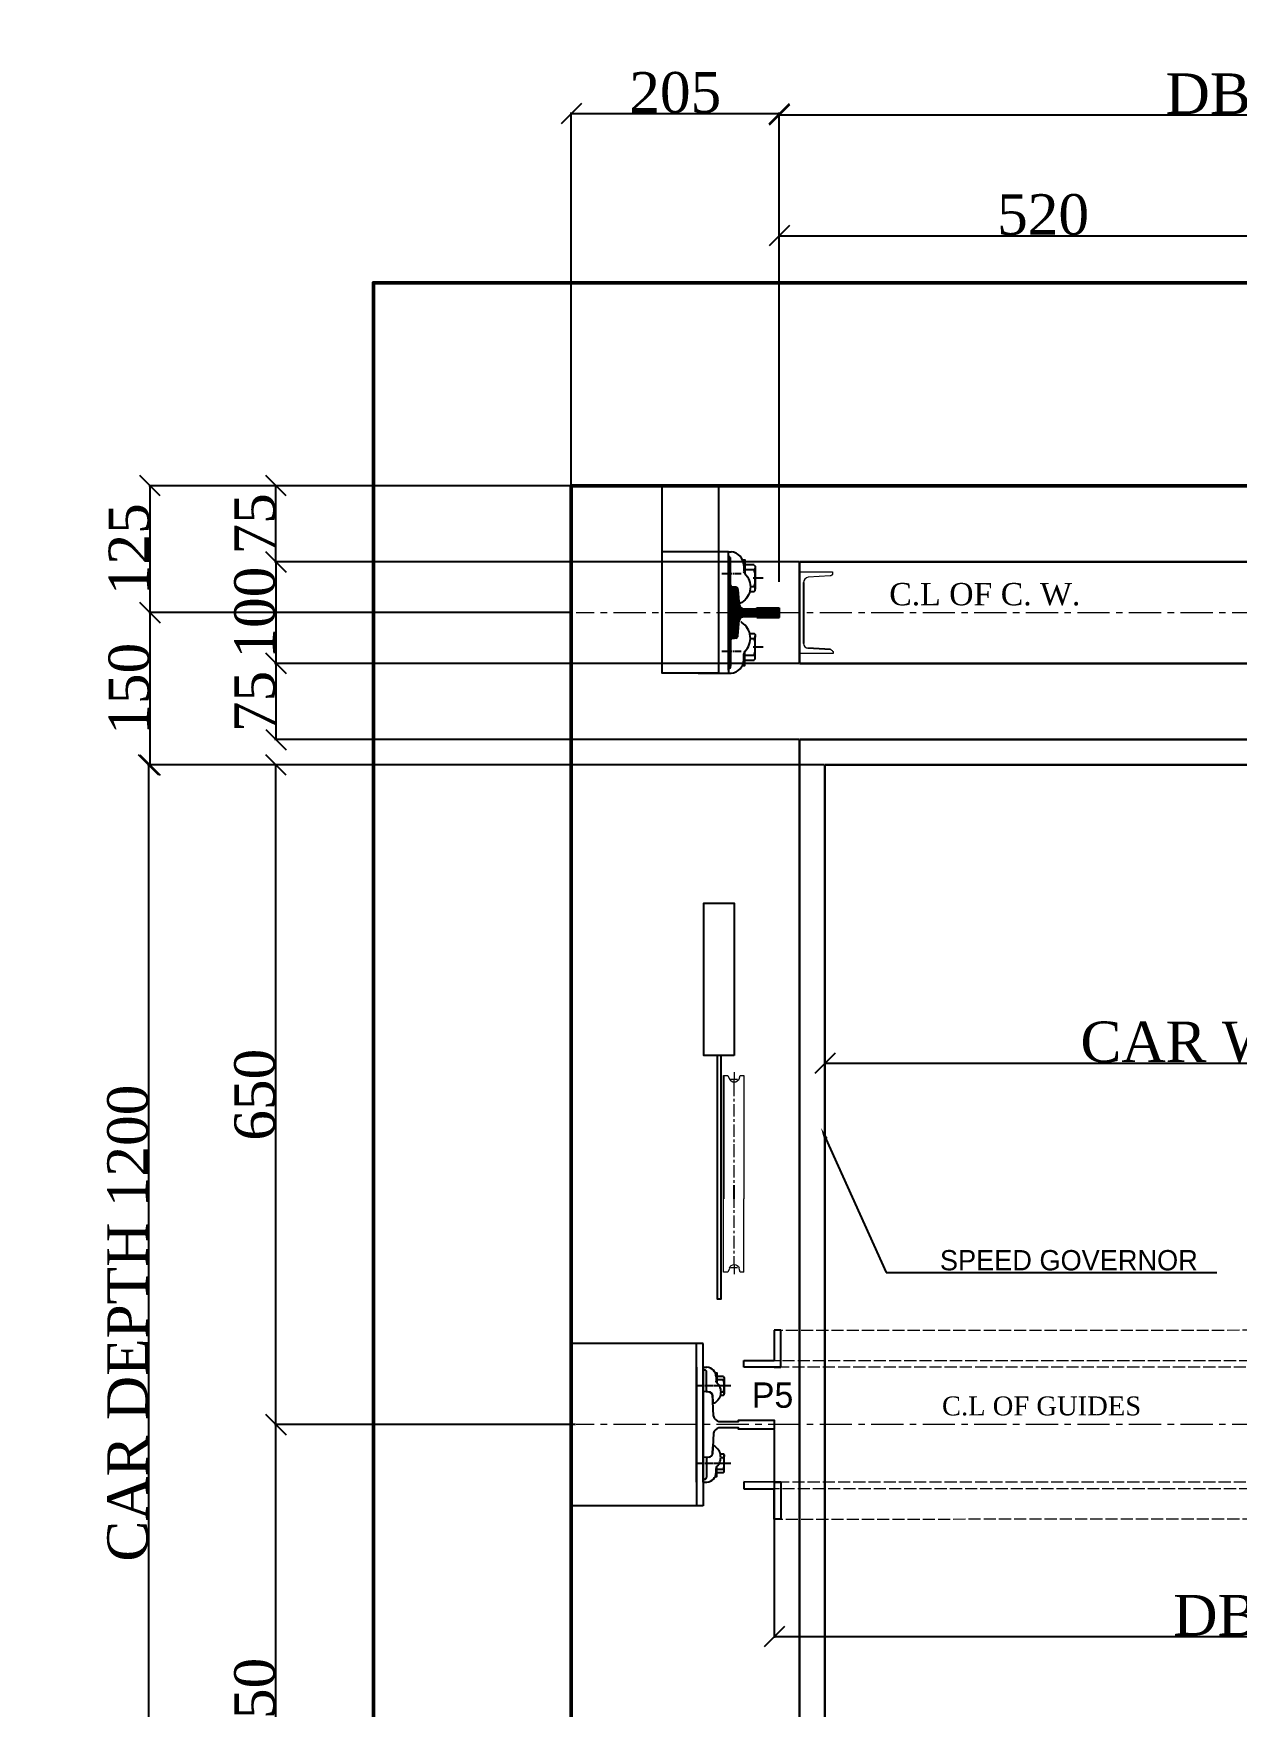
# Model space of a CAD drawing. Header units: millimetres. Extents: x 130 to 2627, y 155 to 3151.
# Drawn here: x 130 to 1316, y 1396 to 3044 of the extents above; entities that cross this region are included whole.
import ezdxf
from ezdxf import colors
from ezdxf.entities.mleader import LeaderData, LeaderLine
from ezdxf.math import Vec2, Vec3

# ---------------------------------------------------------------- set-up
doc = ezdxf.new("R2010")
doc.units = ezdxf.units.MM
for name, pattern in [('ACAD_ISO02W100', [15, 12, -3]), ('ACAD_ISO10W100', [18, 12, -3, 0, -3]), ('CENTER', [50.8, 31.75, -6.35, 6.35, -6.35])]:
    doc.linetypes.add(name, pattern=pattern)
for name, color, linetype in [('7', 6, 'ACAD_ISO10W100'), ('PDF_0', 7, 'Continuous'), ('PDF_gide rail', 7, 'Continuous')]:
    doc.layers.add(name, color=color, linetype=linetype)
for name, color, linetype, lineweight in [('CL', 2, 'CENTER', 0), ('DL', 8, 'ACAD_ISO02W100', 0), ('step&guides', 3, 'Continuous', 30), ('Wall', 1, 'Continuous', 50)]:
    doc.layers.add(name, color=color, linetype=linetype, lineweight=lineweight)
doc.styles.add('nassar2', font='cent.shx', dxfattribs={"height": 60})
doc.styles.add('top', font='cent.shx', dxfattribs={"height": 40})
doc.dimstyles.new('top', dxfattribs={"dimtxt": 35, "dimasz": 20, "dimexe": 1.25, "dimexo": 0.625, "dimtad": 1, "dimtxsty": 'top', "dimblk": 'OBLIQUE', "dimcen": 2.5, "dimadec": 0, "dimazin": 0, "dimtfac": 1, "dimtmove": 0, "dimatfit": 3, "dimldrblk": 'OBLIQUE', "dimfxl": 1, "dimarcsym": 0})
pattern_1 = [(45, (18899.27063, -6897.71146), (-0.08838834765, 0.08838834765), [])]

# ---------------------------------------------------------------- blocks, each defined once
blk = doc.blocks.new('_Oblique')
at = {"color": 0, "linetype": 'ByBlock', "lineweight": -2}
blk.add_line((-0.5, -0.5), (0.5, 0.5), dxfattribs=at)
blk = doc.blocks.new('*D35')
at = {"color": 0, "lineweight": -2, "transparency": 16777216}
for p, q in [((864.9, 2599.2), (864.9, 2846.2)), ((864.9, 2844.9), (1384.9, 2844.9)), ((1384.9, 2831.2), (1384.9, 2846.2))]:
    blk.add_line(p, q, dxfattribs=at)
at = {"layer": 'Defpoints', "color": 0, "transparency": 16777216}
for p in [(1384.9, 2844.9), (1384.9, 2830.5), (864.9, 2598.6)]:
    blk.add_point(p, dxfattribs=at)
at = {"color": 0, "lineweight": -2, "transparency": 16777216, "xscale": 20, "yscale": 20, "zscale": 20, "rotation": 180}
blk.add_blockref('_Oblique', (864.9, 2844.9), dxfattribs=at)
at = {"color": 0, "lineweight": -2, "transparency": 16777216, "xscale": 20, "yscale": 20, "zscale": 20}
blk.add_blockref('_Oblique', (1384.9, 2844.9), dxfattribs=at)
at = {"color": 0, "transparency": 16777216, "insert": (1124.9, 2865.6), "char_height": 40, "attachment_point": 5, "style": 'top'}
blk.add_mtext('520', dxfattribs=at)
blk = doc.blocks.new('*D37')
at = {"color": 0, "lineweight": -2, "transparency": 16777216}
for p, q in [((864.9, 2504), (864.9, 2965.2)), ((864.9, 2964), (1904.9, 2964)), ((1904.9, 2504), (1904.9, 2965.2))]:
    blk.add_line(p, q, dxfattribs=at)
at = {"layer": 'Defpoints', "color": 0, "transparency": 16777216}
for p in [(1904.9, 2964), (864.9, 2503.4), (1904.9, 2503.4)]:
    blk.add_point(p, dxfattribs=at)
at = {"color": 0, "lineweight": -2, "transparency": 16777216, "xscale": 20, "yscale": 20, "zscale": 20, "rotation": 180}
blk.add_blockref('_Oblique', (864.9, 2964), dxfattribs=at)
at = {"color": 0, "lineweight": -2, "transparency": 16777216, "xscale": 20, "yscale": 20, "zscale": 20}
blk.add_blockref('_Oblique', (1904.9, 2964), dxfattribs=at)
at = {"color": 0, "transparency": 16777216, "insert": (1384.9, 2984.6), "char_height": 40, "attachment_point": 5, "style": 'top'}
blk.add_mtext('DBG  1040', dxfattribs=at)
blk = doc.blocks.new('*D38')
at = {"color": 0, "lineweight": -2, "transparency": 16777216}
for p, q in [((659.9, 2474.2), (659.9, 2966.5)), ((864.9, 2965.2), (659.9, 2965.2)), ((864.9, 2509.8), (864.9, 2966.5))]:
    blk.add_line(p, q, dxfattribs=at)
at = {"layer": 'Defpoints', "color": 0, "transparency": 16777216}
for p in [(659.9, 2965.2), (864.9, 2509.2), (659.9, 2473.6)]:
    blk.add_point(p, dxfattribs=at)
at = {"color": 0, "lineweight": -2, "transparency": 16777216, "xscale": 20, "yscale": 20, "zscale": 20, "rotation": 180}
blk.add_blockref('_Oblique', (659.9, 2965.2), dxfattribs=at)
at = {"color": 0, "lineweight": -2, "transparency": 16777216, "xscale": 20, "yscale": 20, "zscale": 20}
blk.add_blockref('_Oblique', (864.9, 2965.2), dxfattribs=at)
at = {"color": 0, "transparency": 16777216, "insert": (762.4, 2985.9), "char_height": 40, "attachment_point": 5, "style": 'top'}
blk.add_mtext('205', dxfattribs=at)
blk = doc.blocks.new('*D51')
at = {"color": 0, "lineweight": -2, "transparency": 16777216}
for p, q in [((909.2, 2323.6), (242.3, 2323.6)), ((243.5, 1123.6), (243.5, 2323.6)), ((959.2, 1123.6), (242.3, 1123.6))]:
    blk.add_line(p, q, dxfattribs=at)
at = {"layer": 'Defpoints', "color": 0, "transparency": 16777216}
for p in [(243.5, 2323.6), (909.9, 2323.6), (959.9, 1123.6)]:
    blk.add_point(p, dxfattribs=at)
at = {"color": 0, "lineweight": -2, "transparency": 16777216, "xscale": 20, "yscale": 20, "zscale": 20}
for p, rotation in [((243.5, 2323.6), 90), ((243.5, 1123.6), 270)]:
    blk.add_blockref('_Oblique', p, dxfattribs=dict(at, rotation=rotation))
at = {"color": 0, "transparency": 16777216, "insert": (222.9, 1773.6), "char_height": 40, "attachment_point": 5, "rotation": 90, "style": 'top'}
blk.add_mtext('CAR DEPTH 1200', dxfattribs=at)
blk = doc.blocks.new('*D61')
at = {"color": 0, "lineweight": -2, "transparency": 16777216}
for p, q in [((664.2, 1673.6), (367.5, 1673.6)), ((368.8, 1123.6), (368.8, 1673.6)), ((464.2, 1123.6), (367.5, 1123.6))]:
    blk.add_line(p, q, dxfattribs=at)
at = {"layer": 'Defpoints', "color": 0, "transparency": 16777216}
for p in [(368.8, 1673.6), (664.9, 1673.6), (464.9, 1123.6)]:
    blk.add_point(p, dxfattribs=at)
at = {"color": 0, "lineweight": -2, "transparency": 16777216, "xscale": 20, "yscale": 20, "zscale": 20}
for p, rotation in [((368.8, 1673.6), 90), ((368.8, 1123.6), 270)]:
    blk.add_blockref('_Oblique', p, dxfattribs=dict(at, rotation=rotation))
at = {"color": 0, "transparency": 16777216, "insert": (348.1, 1398.6), "char_height": 40, "attachment_point": 5, "rotation": 90, "style": 'top'}
blk.add_mtext('550', dxfattribs=at)
blk = doc.blocks.new('*D52')
at = {"color": 0, "lineweight": -2, "transparency": 16777216}
for p, q in [((464.2, 2323.6), (367.5, 2323.6)), ((368.8, 1673.6), (368.8, 2323.6)), ((464.2, 1673.6), (367.5, 1673.6))]:
    blk.add_line(p, q, dxfattribs=at)
at = {"layer": 'Defpoints', "color": 0, "transparency": 16777216}
for p in [(368.8, 2323.6), (464.9, 2323.6), (464.9, 1673.6)]:
    blk.add_point(p, dxfattribs=at)
at = {"color": 0, "lineweight": -2, "transparency": 16777216, "xscale": 20, "yscale": 20, "zscale": 20}
for p, rotation in [((368.8, 2323.6), 90), ((368.8, 1673.6), 270)]:
    blk.add_blockref('_Oblique', p, dxfattribs=dict(at, rotation=rotation))
at = {"color": 0, "transparency": 16777216, "insert": (348.1, 1998.6), "char_height": 40, "attachment_point": 5, "rotation": 90, "style": 'top'}
blk.add_mtext('650', dxfattribs=at)
blk = doc.blocks.new('*D53')
at = {"color": 0, "lineweight": -2, "transparency": 16777216}
for p, q in [((659.2, 2598.6), (243.5, 2598.6)), ((244.8, 2473.6), (244.8, 2598.6)), ((659.2, 2473.6), (243.5, 2473.6))]:
    blk.add_line(p, q, dxfattribs=at)
at = {"layer": 'Defpoints', "color": 0, "transparency": 16777216}
for p in [(244.8, 2598.6), (659.9, 2598.6), (659.9, 2473.6)]:
    blk.add_point(p, dxfattribs=at)
at = {"color": 0, "lineweight": -2, "transparency": 16777216, "xscale": 20, "yscale": 20, "zscale": 20}
for p, rotation in [((244.8, 2598.6), 90), ((244.8, 2473.6), 270)]:
    blk.add_blockref('_Oblique', p, dxfattribs=dict(at, rotation=rotation))
at = {"color": 0, "transparency": 16777216, "insert": (224.2, 2536.1), "char_height": 40, "attachment_point": 5, "rotation": 90, "style": 'top'}
blk.add_mtext('125', dxfattribs=at)
blk = doc.blocks.new('*D62')
at = {"color": 0, "lineweight": -2, "transparency": 16777216}
for p, q in [((859.9, 1668.5), (859.9, 1463.6)), ((1909.9, 1677.5), (1909.9, 1463.6)), ((859.9, 1464.8), (1909.9, 1464.8))]:
    blk.add_line(p, q, dxfattribs=at)
at = {"layer": 'Defpoints', "color": 0, "transparency": 16777216}
for p in [(859.9, 1669.1), (1909.9, 1678.1), (1909.9, 1464.8)]:
    blk.add_point(p, dxfattribs=at)
at = {"color": 0, "lineweight": -2, "transparency": 16777216, "xscale": 20, "yscale": 20, "zscale": 20, "rotation": 180}
blk.add_blockref('_Oblique', (859.9, 1464.8), dxfattribs=at)
at = {"color": 0, "lineweight": -2, "transparency": 16777216, "xscale": 20, "yscale": 20, "zscale": 20}
blk.add_blockref('_Oblique', (1909.9, 1464.8), dxfattribs=at)
at = {"color": 0, "transparency": 16777216, "insert": (1384.9, 1485.5), "char_height": 40, "attachment_point": 5, "style": 'top'}
blk.add_mtext('DBG 1050', dxfattribs=at)
blk = doc.blocks.new('*D63')
at = {"color": 0, "lineweight": -2, "transparency": 16777216}
for p, q in [((909.9, 2323), (909.9, 2028.4)), ((1859.9, 2323), (1859.9, 2028.4)), ((909.9, 2029.6), (1859.9, 2029.6))]:
    blk.add_line(p, q, dxfattribs=at)
at = {"layer": 'Defpoints', "color": 0, "transparency": 16777216}
for p in [(909.9, 2323.6), (1859.9, 2323.6), (1859.9, 2029.6)]:
    blk.add_point(p, dxfattribs=at)
at = {"color": 0, "lineweight": -2, "transparency": 16777216, "xscale": 20, "yscale": 20, "zscale": 20, "rotation": 180}
blk.add_blockref('_Oblique', (909.9, 2029.6), dxfattribs=at)
at = {"color": 0, "lineweight": -2, "transparency": 16777216, "xscale": 20, "yscale": 20, "zscale": 20}
blk.add_blockref('_Oblique', (1859.9, 2029.6), dxfattribs=at)
at = {"color": 0, "transparency": 16777216, "insert": (1384.9, 2050.3), "char_height": 40, "attachment_point": 5, "style": 'top'}
blk.add_mtext('CAR WIDTH 950', dxfattribs=at)
blk = doc.blocks.new('*D55')
at = {"color": 0, "lineweight": -2, "transparency": 16777216}
for p, q in [((299, 2473.6), (243.5, 2473.6)), ((244.8, 2323.6), (244.8, 2473.6)), ((909.2, 2323.6), (243.5, 2323.6))]:
    blk.add_line(p, q, dxfattribs=at)
at = {"layer": 'Defpoints', "color": 0, "transparency": 16777216}
for p in [(244.8, 2473.6), (299.6, 2473.6), (909.9, 2323.6)]:
    blk.add_point(p, dxfattribs=at)
at = {"color": 0, "lineweight": -2, "transparency": 16777216, "xscale": 20, "yscale": 20, "zscale": 20}
for p, rotation in [((244.8, 2473.6), 90), ((244.8, 2323.6), 270)]:
    blk.add_blockref('_Oblique', p, dxfattribs=dict(at, rotation=rotation))
at = {"color": 0, "transparency": 16777216, "insert": (224.2, 2398.6), "char_height": 40, "attachment_point": 5, "rotation": 90, "style": 'top'}
blk.add_mtext('150', dxfattribs=at)
blk = doc.blocks.new('*D64')
at = {"color": 0, "lineweight": -2, "transparency": 16777216}
for p, q in [((884.2, 2523.6), (367.5, 2523.6)), ((368.8, 2523.6), (368.8, 2423.6)), ((884.2, 2423.6), (367.5, 2423.6))]:
    blk.add_line(p, q, dxfattribs=at)
at = {"layer": 'Defpoints', "color": 0, "transparency": 16777216}
for p in [(884.9, 2523.6), (368.8, 2423.6), (884.9, 2423.6)]:
    blk.add_point(p, dxfattribs=at)
at = {"color": 0, "lineweight": -2, "transparency": 16777216, "xscale": 20, "yscale": 20, "zscale": 20}
for p, rotation in [((368.8, 2523.6), 90), ((368.8, 2423.6), 270)]:
    blk.add_blockref('_Oblique', p, dxfattribs=dict(at, rotation=rotation))
at = {"color": 0, "transparency": 16777216, "insert": (348.1, 2473.6), "char_height": 40, "attachment_point": 5, "rotation": 90, "style": 'top'}
blk.add_mtext('100', dxfattribs=at)
blk = doc.blocks.new('*D65')
at = {"color": 0, "lineweight": -2, "transparency": 16777216}
for p, q in [((884.2, 2423.6), (367.5, 2423.6)), ((368.8, 2423.6), (368.8, 2348.6)), ((884.2, 2348.6), (367.5, 2348.6))]:
    blk.add_line(p, q, dxfattribs=at)
at = {"layer": 'Defpoints', "color": 0, "transparency": 16777216}
for p in [(884.9, 2423.6), (368.8, 2348.6), (884.9, 2348.6)]:
    blk.add_point(p, dxfattribs=at)
at = {"color": 0, "lineweight": -2, "transparency": 16777216, "xscale": 20, "yscale": 20, "zscale": 20}
for p, rotation in [((368.8, 2423.6), 90), ((368.8, 2348.6), 270)]:
    blk.add_blockref('_Oblique', p, dxfattribs=dict(at, rotation=rotation))
at = {"color": 0, "transparency": 16777216, "insert": (348.1, 2386.1), "char_height": 40, "attachment_point": 5, "rotation": 90, "style": 'top'}
blk.add_mtext('75', dxfattribs=at)
blk = doc.blocks.new('*D56')
at = {"color": 0, "lineweight": -2, "transparency": 16777216}
for p, q in [((368.8, 2523.6), (368.8, 2598.6)), ((369.4, 2598.6), (370, 2598.6)), ((369.4, 2523.6), (370, 2523.6))]:
    blk.add_line(p, q, dxfattribs=at)
at = {"layer": 'Defpoints', "color": 0, "transparency": 16777216}
for p in [(368.8, 2598.6), (368.8, 2598.6), (368.8, 2523.6)]:
    blk.add_point(p, dxfattribs=at)
at = {"color": 0, "lineweight": -2, "transparency": 16777216, "xscale": 20, "yscale": 20, "zscale": 20}
for p, rotation in [((368.8, 2598.6), 90), ((368.8, 2523.6), 270)]:
    blk.add_blockref('_Oblique', p, dxfattribs=dict(at, rotation=rotation))
at = {"color": 0, "transparency": 16777216, "insert": (348.1, 2561.1), "char_height": 40, "attachment_point": 5, "rotation": 90, "style": 'top'}
blk.add_mtext('75', dxfattribs=at)

msp = doc.modelspace()

# ---------------------------------------------------------------- hatches: boundary and pattern name
h = msp.add_hatch()
h.set_pattern_fill('ANSI31', color=256)
h.set_pattern_definition(pattern_1)
h.paths.add_polyline_path([(814.853, 2498.702), (820.152, 2498.702, -0.26508525), (823.653, 2496.018), (825.467, 2481.569, 0.36605419), (830.045, 2477.334), (842.625, 2477.334), (842.625, 2478.234), (864.853, 2478.234), (864.853, 2473.702), (814.853, 2473.702)])
h = msp.add_hatch()
h.set_pattern_fill('ANSI31', color=256)
h.set_pattern_definition(pattern_1)
edge = h.paths.add_edge_path()
edge.add_line((814.853, 2448.23), (820.152, 2448.23))
edge.add_arc((819.548, 2452.643), 4.453, 277.78596, 337.173125)
edge.add_line((823.653, 2450.915), (825.467, 2465.363))
edge.add_arc((830.261, 2464.773), 4.83, 452.566246, 532.987701, ccw=False)
edge.add_line((830.045, 2469.599), (842.625, 2469.599))
edge.add_line((842.625, 2469.599), (842.625, 2468.698))
edge.add_line((842.625, 2468.698), (864.853, 2468.698))
edge.add_line((864.853, 2468.698), (864.853, 2473.702))
edge.add_line((864.853, 2473.702), (814.853, 2473.702))
edge.add_line((814.853, 2473.702), (814.853, 2448.23))

# ---------------------------------------------------------------- linework, layer by layer
for p, q in [((664.853, 2598.584), (2104.853, 2598.584)), ((814.853, 2498.466), (814.853, 2533.518)), ((820.152, 2498.702), (814.853, 2498.702)), ((814.853, 2498.466), (814.853, 2448.466)), ((888.629, 2503.302), (888.629, 2443.356)), ((830.045, 2477.334), (842.625, 2477.334)), ((842.625, 2477.334), (842.625, 2478.352)), ((842.625, 2478.352), (864.853, 2478.352)), ((842.625, 2478.234), (864.853, 2478.234)), ((864.853, 2478.352), (864.853, 2469.052)), ((864.853, 2478.352), (864.853, 2469.052)), ((864.853, 2469.052), (864.853, 2478.352)), ((864.853, 2478.234), (864.853, 2468.934)), ((864.853, 2478.234), (864.853, 2468.934)), ((830.045, 2469.982), (842.625, 2469.982)), ((842.625, 2470.071), (842.625, 2469.052)), ((842.625, 2469.052), (864.853, 2469.052)), ((842.625, 2468.934), (864.853, 2468.934)), ((820.152, 2448.702), (814.853, 2448.702)), ((814.853, 2448.466), (814.853, 2413.886)), ((820.152, 2448.702), (814.988, 2448.702)), ((809.99, 2017.722), (809.99, 1896.057)), ((820.523, 1896.057), (820.523, 1909.383)), ((789.853, 1753.584), (659.853, 1753.584)), ((789.853, 1706.084), (789.853, 1641.084)), ((859.853, 1678.084), (859.853, 1669.084)), ((789.853, 1593.584), (659.853, 1593.584))]:
    msp.add_line(p, q)
at = {"ltscale": 5, "transparency": 33554666}
for p, q in [((866.371, 1766.659), (859.797, 1766.649)), ((859.797, 1766.649), (859.843, 1736.702)), ((866.427, 1730.138), (866.371, 1766.659)), ((829.896, 1736.656), (859.843, 1736.702)), ((829.906, 1730.082), (829.896, 1736.656)), ((866.427, 1730.138), (829.906, 1730.082)), ((859.853, 1730.128), (866.427, 1730.138)), ((829.906, 1617.086), (829.896, 1610.513)), ((866.427, 1617.03), (829.906, 1617.086)), ((859.853, 1617.04), (866.427, 1617.03)), ((866.427, 1617.03), (866.371, 1580.51)), ((829.896, 1610.513), (859.843, 1610.467)), ((859.797, 1580.52), (859.843, 1610.467)), ((866.371, 1580.51), (859.797, 1580.52))]:
    msp.add_line(p, q, dxfattribs=at)
for points in [[(804.853, 2413.886), (749.441, 2413.886), (749.441, 2598.584), (804.853, 2598.584)], [(820.55, 2037.3), (790.55, 2037.3), (790.55, 2187.3), (820.55, 2187.3)], [(807.542, 2037.3), (803.558, 2037.3), (803.562, 1797.67), (807.546, 1797.67)]]:
    msp.add_lwpolyline(points, close=True)
for points in [[(814.853, 2533.518), (749.441, 2533.518)], [(814.853, 2413.65), (784.853, 2413.65)]]:
    msp.add_lwpolyline(points)
at = {"color": 7, "linetype": 'Continuous', "lineweight": 20, "true_color": 0x000007}
for points in [[(809.99, 2017.722), (814.203, 2017.722), (815.783, 2014.035)], [(820.523, 2020.882), (820.523, 2013.509), (816.837, 2013.509)], [(820.523, 2010.875), (820.523, 2013.509), (820.523, 2013.509)], [(823.683, 2013.509), (820.523, 2013.509), (820.523, 2013.509)], [(825.264, 2014.035), (826.317, 2017.722), (830.004, 2017.722), (830.004, 1896.057)], [(820.523, 1997.181), (820.523, 2010.875), (820.523, 2010.875)], [(820.523, 1991.914), (820.523, 1994.548), (820.523, 1994.548)], [(820.523, 1977.167), (820.523, 1989.281), (820.523, 1989.281)], [(820.523, 1971.9), (820.523, 1974.534), (820.523, 1974.534)], [(820.523, 1957.153), (820.523, 1969.267), (820.523, 1969.267)], [(820.523, 1951.886), (820.523, 1954.519), (820.523, 1954.519)], [(820.523, 1937.139), (820.523, 1949.779), (820.523, 1949.779)], [(820.523, 1931.872), (820.523, 1934.505), (820.523, 1934.505)], [(820.523, 1917.124), (820.523, 1929.238), (820.523, 1929.238)], [(820.523, 1911.858), (820.523, 1914.491), (820.523, 1914.491)], [(809.99, 1823.901), (809.99, 1896.057), (809.99, 1896.057)], [(820.523, 1887.103), (820.523, 1896.057), (820.523, 1896.057)], [(830.004, 1823.901), (830.004, 1896.057), (830.004, 1896.057), (830.004, 1896.057)], [(820.523, 1882.363), (820.523, 1884.996), (820.523, 1884.996)], [(820.523, 1867.616), (820.523, 1879.73), (820.523, 1879.73)], [(820.523, 1862.349), (820.523, 1864.456), (820.523, 1864.456)], [(820.523, 1847.075), (820.523, 1859.715), (820.523, 1859.715)], [(820.523, 1830.748), (820.523, 1828.114), (816.837, 1828.114)], [(820.523, 1842.335), (820.523, 1844.968), (820.523, 1844.968)], [(820.523, 1830.748), (820.523, 1839.701), (820.523, 1839.701)], [(815.783, 1827.587), (814.203, 1823.901), (809.99, 1823.901)], [(823.683, 1828.114), (820.523, 1828.114), (820.523, 1821.794)], [(830.004, 1823.901), (826.317, 1823.901), (825.264, 1827.587)]]:
    msp.add_lwpolyline(points, dxfattribs=at)
for points in [[(820.523, 2010.875), (818.417, 2010.875), (816.31, 2012.455), (815.783, 2014.562)], [(825.264, 2014.562), (824.737, 2012.455), (822.63, 2010.875), (820.523, 2010.875)], [(815.783, 1828.114), (816.31, 1830.221), (818.417, 1831.274), (820.523, 1831.274)], [(820.523, 1831.274), (822.63, 1831.274), (824.737, 1830.221), (825.264, 1828.114)]]:
    msp.add_open_spline(points, degree=3, dxfattribs=at)
at = {"color": 7, "linetype": 'Continuous', "lineweight": 20}
msp.add_open_spline([(820.523, 1831.274), (822.63, 1831.274), (824.737, 1830.221), (825.264, 1828.114)], degree=3, dxfattribs=at)
at = {"layer": 'CL'}
for p, q in [((2104.853, 2473.584), (664.853, 2473.584)), ((2104.853, 1673.584), (664.853, 1673.584))]:
    msp.add_line(p, q, dxfattribs=at)
at = {"layer": 'DL'}
for p, q in [((1903.335, 1766.659), (859.797, 1766.395)), ((1930.027, 1736.671), (829.896, 1736.341)), ((1939.8, 1730.138), (829.906, 1730.082)), ((1939.8, 1617.03), (829.905, 1616.754)), ((1930.027, 1610.498), (859.843, 1610.284)), ((1903.335, 1580.51), (864.322, 1580.254))]:
    msp.add_line(p, q, dxfattribs=at)
at = {"layer": 'PDF_0', "lineweight": 25}
for points in [[(814.853, 2533.518), (817.354, 2533.518)], [(814.853, 2530.054), (814.853, 2416.878)], [(814.853, 2416.878), (814.853, 2530.054)], [(814.853, 2530.054), (814.853, 2416.878)], [(816.866, 2500.811), (816.866, 2526.684)], [(818.182, 2511.713), (808.168, 2511.713)], [(820.117, 2511.713), (819.078, 2511.713)], [(827.384, 2511.713), (820.743, 2511.713)], [(830.047, 2520.338), (830.047, 2514.48)], [(840.298, 2520.826), (831.023, 2520.826)], [(840.298, 2507.645), (839.322, 2507.645)], [(841.254, 2518.185), (841.254, 2496.705)], [(849.086, 2507.645), (841.275, 2507.645)], [(849.086, 2507.645), (841.275, 2507.645)], [(822.236, 2498.858), (820.283, 2498.858), (817.667, 2498.947)], [(824.189, 2496.417), (825.165, 2484.701)], [(836.393, 2499.346), (840.298, 2499.346)], [(824.189, 2450.988), (825.165, 2462.704)], [(816.866, 2446.594), (816.866, 2420.721)], [(822.236, 2448.547), (820.283, 2448.547), (817.667, 2448.458)], [(836.393, 2448.058), (840.298, 2448.058)], [(840.298, 2439.76), (839.322, 2439.76)], [(841.254, 2429.22), (841.254, 2450.699)], [(849.086, 2439.76), (841.275, 2439.76)], [(849.086, 2439.76), (841.275, 2439.76)], [(818.182, 2435.221), (808.168, 2435.221)], [(820.117, 2435.221), (819.078, 2435.221)], [(827.384, 2435.221), (820.743, 2435.221)], [(830.047, 2427.067), (830.047, 2432.925)], [(840.298, 2426.579), (831.023, 2426.579)], [(915.534, 2437.22), (892.877, 2438.636)], [(814.853, 2413.886), (817.354, 2413.886)], [(783.361, 1616.996), (783.361, 1753.584)], [(789.853, 1616.996), (789.853, 1753.584)], [(783.361, 1730.172), (783.361, 1616.996)], [(783.361, 1616.996), (783.361, 1730.172)], [(783.361, 1730.172), (783.361, 1616.996)], [(783.361, 1730.172), (783.361, 1593.584)], [(789.853, 1730.172), (789.853, 1616.996)], [(789.853, 1730.172), (793.66, 1730.172)], [(789.853, 1730.172), (789.853, 1593.584)], [(791.237, 1727.404), (789.853, 1727.404)], [(792.622, 1730.172), (792.622, 1730.172)], [(793.314, 1706.985), (793.314, 1725.327)], [(802.658, 1720.828), (802.658, 1716.675)], [(809.925, 1721.174), (803.35, 1721.174)], [(810.603, 1719.302), (810.603, 1704.075)], [(783.624, 1711.83), (782.585, 1711.83)], [(790.891, 1711.83), (784.25, 1711.83)], [(792.276, 1711.83), (791.583, 1711.83)], [(799.889, 1711.83), (792.968, 1711.83)], [(797.121, 1705.601), (795.736, 1705.601), (793.889, 1705.76)], [(798.963, 1702.758), (799.333, 1695.572)], [(801.273, 1711.83), (800.235, 1711.83)], [(808.541, 1711.83), (801.62, 1711.83)], [(807.157, 1705.947), (809.925, 1705.947)], [(809.925, 1711.83), (808.887, 1711.83)], [(817.193, 1711.83), (810.271, 1711.83)], [(799.197, 1695.565), (799.197, 1695.565)], [(798.963, 1644.41), (799.333, 1651.597)], [(799.197, 1651.604), (799.197, 1651.604)], [(783.624, 1635.338), (782.585, 1635.338)], [(790.891, 1635.338), (784.25, 1635.338)], [(792.276, 1635.338), (791.583, 1635.338)], [(799.889, 1635.338), (792.968, 1635.338)], [(793.314, 1640.183), (793.314, 1621.841)], [(801.273, 1635.338), (800.235, 1635.338)], [(808.541, 1635.338), (801.62, 1635.338)], [(807.157, 1641.222), (809.925, 1641.222)], [(809.925, 1635.338), (808.887, 1635.338)], [(817.193, 1635.338), (810.271, 1635.338)], [(810.603, 1627.866), (810.603, 1643.094)], [(791.237, 1619.765), (789.853, 1619.765)], [(789.853, 1616.996), (793.66, 1616.996)], [(792.622, 1616.996), (792.622, 1616.996)], [(802.658, 1626.34), (802.658, 1630.493)], [(809.925, 1625.994), (803.35, 1625.994)]]:
    msp.add_lwpolyline(points, dxfattribs=at)
for points in [[(829.07, 2525.708), (831.023, 2525.708), (831.023, 2512.039, -0.19879356), (830.047, 2514.235)], [(831.035, 2512.043, -0.4769017), (828.07, 2483.591, -0.14500939), (826.874, 2483.236)], [(840.302, 2520.427, -0.42555746), (840.298, 2515.944), (831.023, 2515.944)], [(835.905, 2494.464), (840.298, 2494.464, 0.42555746), (840.302, 2498.948)], [(831.035, 2435.362, 0.4769017), (828.07, 2463.814, 0.14500939), (826.874, 2464.168)], [(835.905, 2452.94), (840.298, 2452.94, -0.42555746), (840.302, 2448.457)], [(829.07, 2421.697), (831.023, 2421.697), (831.023, 2435.366, 0.19879356), (830.047, 2433.169)], [(840.302, 2426.977, 0.42555746), (840.298, 2431.461), (831.023, 2431.461)], [(803.358, 1714.948, -0.4769017), (801.256, 1694.778, -0.14500939), (800.408, 1694.526)], [(801.966, 1724.635), (803.35, 1724.635), (803.35, 1714.945, -0.19879356), (802.658, 1716.502)], [(809.928, 1720.892, -0.42555746), (809.925, 1717.713), (803.35, 1717.713)], [(806.811, 1702.486), (809.925, 1702.486, 0.42555746), (809.928, 1705.664)], [(803.358, 1632.221, 0.4769017), (801.256, 1652.391, 0.14500939), (800.408, 1652.642)], [(801.966, 1622.534), (803.35, 1622.534), (803.35, 1632.224, 0.19879356), (802.658, 1630.666)], [(806.811, 1644.682), (809.925, 1644.682, -0.42555746), (809.928, 1641.504)], [(809.928, 1626.277, 0.42555746), (809.925, 1629.455), (803.35, 1629.455)]]:
    msp.add_lwpolyline(points, format="xyb", dxfattribs=at)
at = {"layer": 'PDF_0', "lineweight": 13}
msp.add_lwpolyline([(915.534, 2437.22), (916.006, 2437.22), (916.478, 2436.748), (916.95, 2436.276), (917.422, 2435.804), (917.894, 2435.332), (917.894, 2434.86), (917.894, 2433.444), (884.853, 2433.444), (884.853, 2513.686), (917.422, 2513.686), (917.422, 2512.27), (917.422, 2511.798), (917.422, 2511.326), (916.95, 2510.854), (916.95, 2510.382), (916.478, 2510.382), (916.006, 2509.91), (915.534, 2509.91), (915.062, 2509.91), (893.349, 2508.494)], dxfattribs=at)
at = {"layer": 'PDF_0', "lineweight": 25}
for centre, radius, start, end in [((813.807, 2526.554), 3.062, 2.434631, 70.02521), ((816.204, 2519.718), 13.848, 1.552295, 85.235699), ((807.836, 2507.401), 33.439, 345.750386, 14.249614), ((818.997, 2500.623), 2.139, 174.959214, 231.567757), ((821.096, 2495.944), 3.129, 8.692489, 68.627127), ((826.436, 2484.455), 1.295, 169.047572, 289.745947), ((818.997, 2446.782), 2.139, 128.432243, 185.040786), ((821.096, 2451.46), 3.129, 291.372873, 351.307511), ((807.836, 2440.004), 33.439, 345.750386, 14.249614), ((816.204, 2427.686), 13.848, 274.764301, 358.447705), ((813.807, 2420.851), 3.062, 289.97479, 357.565369), ((791.145, 1725.235), 2.171, 2.434631, 87.565369), ((792.844, 1720.389), 9.817, 1.552295, 85.235699), ((786.912, 1711.657), 23.705, 345.750386, 14.249614), ((794.517, 1706.803), 1.217, 171.37106, 238.964463), ((796.601, 1703.152), 2.503, 19.297379, 78.009648), ((800.449, 1695.645), 1.119, 183.74321, 267.900618), ((800.449, 1651.524), 1.119, 92.099382, 176.25679), ((794.517, 1640.366), 1.217, 121.035537, 188.62894), ((786.912, 1635.511), 23.705, 345.750386, 14.249614), ((791.145, 1621.934), 2.171, 272.434631, 357.565369), ((792.844, 1626.779), 9.817, 274.764301, 358.447705)]:
    msp.add_arc(centre, radius, start, end, dxfattribs=at)
at = {"layer": 'PDF_0', "lineweight": 13}
for centre, radius, start, end in [((894.671, 2502.551), 6.088, 102.536666, 172.915956), ((893.673, 2443.649), 5.052, 183.31753, 266.638158)]:
    msp.add_arc(centre, radius, start, end, dxfattribs=at)
at = {"layer": 'PDF_gide rail', "lineweight": 25}
for points in [[(823.653, 2496.018), (825.439, 2481.497)], [(823.653, 2451.387), (825.439, 2465.908)], [(823.653, 2451.387), (825.439, 2465.908)], [(795.747, 1641.558), (789.853, 1641.084), (789.853, 1706.084), (789.853, 1706.084)], [(795.747, 1705.611), (789.853, 1706.084), (789.853, 1641.084), (789.853, 1641.084)], [(800.032, 1681.972), (798.963, 1703.98)], [(800.032, 1665.196), (798.963, 1644.41)], [(805.429, 1676.584), (824.582, 1676.584), (824.582, 1678.084), (859.853, 1678.084), (859.853, 1669.084), (824.582, 1669.084), (824.582, 1670.584), (805.429, 1670.584)]]:
    msp.add_lwpolyline(points, dxfattribs=at)
for centre, radius, start, end in [((819.548, 2494.29), 4.453, 22.826875, 82.21404), ((830.261, 2482.159), 4.83, 186.566958, 267.433754), ((829.939, 2465.47), 4.514, 88.658898, 175.558563), ((819.548, 2453.115), 4.453, 277.78596, 337.173125), ((819.548, 2453.115), 4.453, 277.78596, 337.173125), ((795.07, 1701.608), 4.059, 16.461538, 80.409321), ((807.433, 1683.989), 7.671, 195.2431, 254.857488), ((807.433, 1663.179), 7.671, 105.142512, 164.7569), ((795.07, 1645.56), 4.059, 279.590679, 343.538462), ((795.07, 1645.56), 4.059, 279.590679, 343.538462)]:
    msp.add_arc(centre, radius, start, end, dxfattribs=at)
at = {"layer": 'step&guides'}
for p, q in [((884.853, 2348.584), (1884.853, 2348.584)), ((884.853, 2348.584), (884.853, 1098.584)), ((909.853, 2323.584), (1859.853, 2323.584)), ((909.853, 2323.584), (909.853, 1123.584))]:
    msp.add_line(p, q, dxfattribs=at)
msp.add_lwpolyline([(884.853, 2423.584), (1884.853, 2423.565), (1884.853, 2523.565), (884.853, 2523.584)], close=True, dxfattribs=at)
at = {"layer": 'Wall'}
for points in [[(1919.853, 798.584), (2304.853, 798.584), (2304.853, 2798.584), (464.853, 2798.584), (464.853, 798.584), (849.853, 798.584)], [(849.853, 998.584), (659.853, 998.584), (659.853, 2598.584), (2109.853, 2598.584), (2109.853, 998.584), (1919.853, 998.584)]]:
    msp.add_lwpolyline(points, dxfattribs=at)

# ---------------------------------------------------------------- texts
at = {"linetype": 'ACAD_ISO02W100', "ltscale": 4, "transparency": 33554666, "insert": (837.828, 1715.177), "char_height": 25, "attachment_point": 1}
msp.add_mtext_dynamic_manual_height_columns('P5', width=377.71746, gutter_width=125, heights=[0], dxfattribs=at)
at = {"layer": '7', "ltscale": 4, "attachment_point": 1}
for s, width, gutter_width, insert, char_height in [('{\\Fcent|c0;C.L OF C. W.}', 920.85121, 12.5, (973.286, 2502.847), 22), ('{\\Fcadnw-1|c0;SPEED GOVERNOR}', 812.66208, 175, (1023.192, 1845.593), 20), ('\\pxt1;{\\Fcent|c0;C.L OF GUIDES}', 686.44118, 9.318, (1025.224, 1701.346), 18.63605)]:
    msp.add_mtext_dynamic_manual_height_columns(s, width=width, gutter_width=gutter_width, heights=[0], dxfattribs=dict(at, insert=insert, char_height=char_height))

# ---------------------------------------------------------------- dimensions: what is measured, and where the dimension line sits
for base, p1, p2, text, picture, middle in [((1904.853, 2963.976), (864.853, 2503.352), (1904.853, 2503.352), 'DBG  <>', '*D37', (1384.853, 2984.601)), ((1859.853, 2029.632), (909.853, 2323.584), (1859.853, 2323.584), 'CAR WIDTH <>', '*D63', (1384.853, 2050.257)), ((1909.853, 1464.837), (859.853, 1669.084), (1909.853, 1678.084), 'DBG <>', '*D62', (1384.853, 1485.462))]:
    dim = msp.add_linear_dim(base=base, p1=p1, p2=p2, text=text, dimstyle='top')
    dim.commit()
    dim.dimension.update_dxf_attribs({"geometry": picture, "text_midpoint": middle})
for base, p1, p2, picture, middle in [((659.853, 2965.226), (864.853, 2509.182), (659.853, 2473.584), '*D38', (762.353, 2985.851)), ((1384.853, 2844.943), (864.853, 2598.584), (1384.853, 2830.532), '*D35', (1124.853, 2865.568))]:
    dim = msp.add_linear_dim(base=base, p1=p1, p2=p2, dimstyle='top')
    dim.commit()
    dim.dimension.update_dxf_attribs({"geometry": picture, "text_midpoint": middle})
for base, p1, p2, picture, middle in [((244.796, 2598.584), (659.853, 2473.584), (659.853, 2598.584), '*D53', (224.171, 2536.084)), ((368.763, 2323.584), (464.853, 1673.584), (464.853, 2323.584), '*D52', (348.138, 1998.584)), ((368.763, 1673.584), (464.853, 1123.584), (664.853, 1673.584), '*D61', (348.138, 1398.584))]:
    dim = msp.add_linear_dim(base=base, p1=p1, p2=p2, angle=90, dimstyle='top')
    dim.commit()
    dim.dimension.update_dxf_attribs({"geometry": picture, "text_midpoint": middle})
for base, p1, p2, picture, middle in [((368.763, 2598.584), (368.763, 2523.584), (368.763, 2598.584), '*D56', (348.138, 2561.084)), ((368.763, 2423.584), (884.853, 2523.584), (884.853, 2423.584), '*D64', (348.138, 2473.584)), ((244.796, 2473.584), (909.853, 2323.584), (299.626, 2473.584), '*D55', (224.171, 2398.584)), ((368.763, 2348.584), (884.853, 2423.584), (884.853, 2348.584), '*D65', (348.138, 2386.084))]:
    dim = msp.add_linear_dim(base=base, p1=p1, p2=p2, angle=90, dimstyle='top', override={"dimtmove": 1})
    dim.commit()
    dim.dimension.update_dxf_attribs({"geometry": picture, "text_midpoint": middle})
dim = msp.add_linear_dim(base=(243.546, 2323.584), p1=(959.853, 1123.584), p2=(909.853, 2323.584), angle=90, text='CAR DEPTH <>', dimstyle='top')
dim.commit()
dim.dimension.update_dxf_attribs({"geometry": '*D51', "text_midpoint": (243.546, 1773.584), "dimtype": 160})

# ---------------------------------------------------------------- leaders
ml = msp.add_multileader_mtext('Standard')
ml.set_content('', color=256, style='nassar2')
ml.set_leader_properties()
ml.build(insert=Vec2(0, 0))
ml.multileader.update_dxf_attribs({"text_left_attachment_type": 6, "text_right_attachment_type": 6, "arrow_head_size": 12})
ctx = ml.context
ctx.base_point, ctx.char_height, ctx.arrow_head_size, ctx.landing_gap_size, ctx.plane_origin = Vec3(1296.126, 1823.537), 60, 12, 0.09, Vec3(830.299, 1866.174)
ctx.left_attachment, ctx.right_attachment = 6, 6
notes = []
notes.append((ctx, [(0, (1, 1, 0), (970.176, 1823.537), (1, 0), 325.95, [(0, [(905.967, 1965.988)], 0, [])])]))
ctx.mtext.insert, ctx.mtext.flow_direction = Vec3(1296.216, 1883.537), 5
for ctx, leaders in notes:
    for number, flags, end, landing, length, lines in leaders:
        leader = LeaderData()
        leader.index, (leader.has_last_leader_line, leader.has_dogleg_vector, leader.attachment_direction) = number, flags
        leader.last_leader_point, leader.dogleg_vector, leader.dogleg_length = Vec3(end), Vec3(landing), length
        for number, points, colour, breaks in lines:
            line = LeaderLine()
            line.index, line.vertices, line.color, line.breaks = number, Vec3.list(points), colors.encode_raw_color(colour), breaks
            leader.lines.append(line)
        ctx.leaders.append(leader)

doc.saveas('drawing.dxf')
